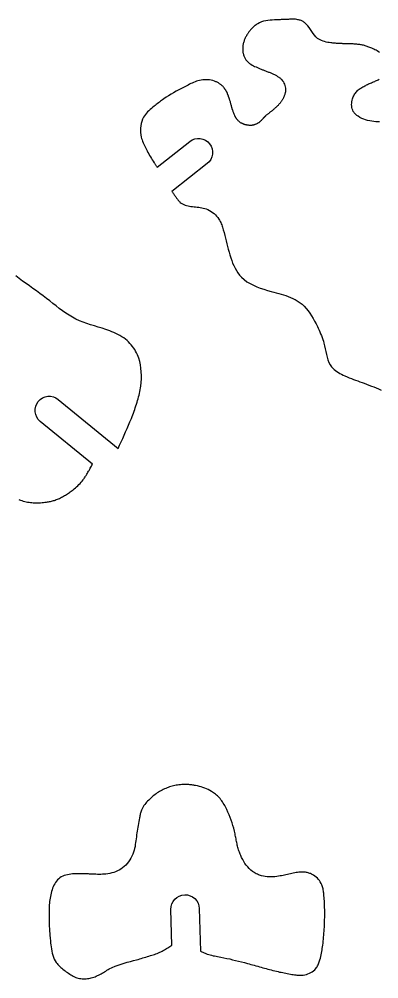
# Model space of a CAD drawing. Extents: x 0 to 940, y 0 to 559.
# Drawn here: x 621 to 697.2, y 6.2 to 209.4 of the extents above; entities that cross this region are included whole.
import ezdxf

# ---------------------------------------------------------------- set-up
doc = ezdxf.new("R2010")
doc.units = 0
doc.layers.add('CK_LEVEL_1', color=1, linetype='CONTINUOUS')

msp = doc.modelspace()

# ---------------------------------------------------------------- linework, layer by layer
at = {"layer": 'CK_LEVEL_1'}
for points in [[(697.3, 202.39), (697.09, 202.54), (696.86, 202.69), (696.62, 202.83), (696.37, 202.95), (696.12, 203.07), (695.86, 203.19), (695.67, 203.28), (695.47, 203.36), (695.28, 203.44), (695.09, 203.52), (694.89, 203.59), (694.7, 203.66), (694.51, 203.72), (694.31, 203.78), (694.12, 203.84), (693.92, 203.89), (693.73, 203.93), (693.54, 203.97), (693.34, 204.01), (693.14, 204.04), (692.95, 204.06), (692.75, 204.09), (692.55, 204.11), (692.35, 204.13), (692.15, 204.15), (691.96, 204.16), (691.76, 204.17), (691.56, 204.18), (691.37, 204.19), (691.17, 204.2), (690.97, 204.21), (690.77, 204.21), (690.58, 204.22), (690.38, 204.22), (690.18, 204.22), (689.98, 204.23), (689.79, 204.23), (689.59, 204.23), (689.39, 204.24), (689.19, 204.24), (688.99, 204.25), (688.8, 204.26), (688.6, 204.27), (688.4, 204.28), (688.21, 204.29), (688.01, 204.31), (687.81, 204.33), (687.62, 204.35), (687.42, 204.37), (687.22, 204.39), (687.02, 204.42), (686.68, 204.47), (686.35, 204.52), (686.02, 204.59), (685.69, 204.67), (685.37, 204.77), (685.06, 204.89), (684.76, 205.02), (684.48, 205.18), (684.22, 205.36), (683.87, 205.68), (683.56, 206.03), (683.27, 206.42), (682.99, 206.83), (682.72, 207.24), (682.44, 207.65), (682.14, 208.04), (681.82, 208.4), (681.45, 208.71), (681.31, 208.81), (681.16, 208.9), (681.01, 208.98), (680.86, 209.06), (680.7, 209.13), (680.53, 209.19), (680.37, 209.24), (680.2, 209.29), (680.03, 209.32), (679.78, 209.37), (679.53, 209.4), (679.28, 209.41), (679.03, 209.42), (678.78, 209.42), (678.52, 209.41), (678.27, 209.4), (678.02, 209.39), (677.77, 209.38), (677.52, 209.37), (677.27, 209.36), (677.02, 209.35), (676.78, 209.34), (676.53, 209.33), (676.28, 209.32), (676.03, 209.32), (675.79, 209.31), (675.53, 209.3), (675.07, 209.28), (674.61, 209.25), (674.14, 209.21), (673.68, 209.15), (673.23, 209.07), (672.78, 208.97), (672.35, 208.84), (671.93, 208.67), (671.53, 208.46), (671.36, 208.36), (671.19, 208.24), (671.02, 208.12), (670.86, 207.99), (670.71, 207.86), (670.56, 207.72), (670.41, 207.58), (670.26, 207.43), (670.12, 207.28), (670.03, 207.17), (669.93, 207.06), (669.84, 206.95), (669.75, 206.83), (669.66, 206.72), (669.57, 206.6), (669.49, 206.48), (669.4, 206.36), (669.33, 206.24), (669.23, 206.08), (669.14, 205.93), (669.06, 205.77), (668.97, 205.62), (668.9, 205.46), (668.82, 205.29), (668.75, 205.13), (668.69, 204.96), (668.63, 204.79), (668.57, 204.61), (668.52, 204.44), (668.47, 204.25), (668.43, 204.07), (668.4, 203.89), (668.37, 203.7), (668.35, 203.52), (668.34, 203.33), (668.34, 203.15), (668.34, 203.02), (668.35, 202.9), (668.36, 202.77), (668.37, 202.64), (668.39, 202.52), (668.41, 202.39), (668.44, 202.26), (668.47, 202.14), (668.5, 202.01), (668.54, 201.85), (668.6, 201.69), (668.65, 201.53), (668.72, 201.38), (668.78, 201.23), (668.86, 201.08), (668.94, 200.93), (669.03, 200.8), (669.13, 200.66), (669.33, 200.44), (669.55, 200.23), (669.79, 200.04), (670.04, 199.87), (670.32, 199.71), (670.6, 199.56), (670.88, 199.43), (671.17, 199.3), (671.46, 199.17), (671.62, 199.11), (671.77, 199.04), (671.92, 198.98), (672.07, 198.92), (672.23, 198.86), (672.38, 198.79), (672.53, 198.73), (672.68, 198.67), (672.83, 198.61), (673, 198.55), (673.16, 198.49), (673.32, 198.42), (673.49, 198.36), (673.65, 198.3), (673.82, 198.23), (673.98, 198.17), (674.14, 198.1), (674.31, 198.03), (674.46, 197.97), (674.61, 197.9), (674.76, 197.84), (674.9, 197.77), (675.05, 197.7), (675.2, 197.62), (675.34, 197.55), (675.49, 197.47), (675.63, 197.39), (675.75, 197.31), (675.87, 197.24), (675.99, 197.16), (676.1, 197.08), (676.21, 196.99), (676.32, 196.9), (676.43, 196.81), (676.53, 196.71), (676.63, 196.61), (676.8, 196.39), (676.96, 196.16), (677.09, 195.91), (677.21, 195.65), (677.3, 195.38), (677.36, 195.11), (677.41, 194.83), (677.43, 194.55), (677.42, 194.27), (677.41, 194.14), (677.39, 194), (677.36, 193.87), (677.33, 193.74), (677.3, 193.61), (677.26, 193.48), (677.21, 193.35), (677.16, 193.22), (677.11, 193.09), (677.06, 192.98), (677.01, 192.86), (676.96, 192.74), (676.9, 192.63), (676.84, 192.52), (676.77, 192.4), (676.71, 192.29), (676.64, 192.19), (676.57, 192.08), (676.5, 191.97), (676.42, 191.87), (676.34, 191.76), (676.26, 191.66), (676.18, 191.56), (676.09, 191.47), (676.01, 191.37), (675.92, 191.27), (675.83, 191.18), (675.74, 191.09), (675.65, 190.99), (675.55, 190.9), (675.46, 190.81), (675.36, 190.72), (675.26, 190.63), (675.16, 190.54), (675.07, 190.46), (674.97, 190.37), (674.87, 190.29), (674.77, 190.2), (674.67, 190.12), (674.57, 190.03), (674.46, 189.95), (674.36, 189.87), (674.26, 189.79), (674.15, 189.71), (674.05, 189.63), (673.95, 189.55), (673.85, 189.47), (673.74, 189.4), (673.64, 189.32), (673.54, 189.25), (673.44, 189.17), (673.34, 189.09), (673.25, 189), (673.15, 188.92), (673.12, 188.88), (673.08, 188.85), (673.05, 188.82), (673.01, 188.78), (672.98, 188.74), (672.94, 188.71), (672.91, 188.67), (672.88, 188.63), (672.84, 188.6), (672.81, 188.56), (672.77, 188.52), (672.74, 188.48), (672.7, 188.44), (672.67, 188.4), (672.63, 188.36), (672.6, 188.32), (672.56, 188.28), (672.52, 188.24), (672.49, 188.2), (672.45, 188.16), (672.41, 188.12), (672.38, 188.08), (672.34, 188.04), (672.3, 188.01), (672.27, 187.97), (672.23, 187.93), (672.19, 187.89), (672.15, 187.85), (672.11, 187.81), (672.08, 187.77), (672.04, 187.74), (672, 187.7), (671.96, 187.66), (671.92, 187.63), (671.87, 187.6), (671.83, 187.56), (671.75, 187.5), (671.67, 187.45), (671.58, 187.39), (671.49, 187.34), (671.4, 187.3), (671.31, 187.25), (671.21, 187.21), (671.12, 187.17), (671.02, 187.13), (670.97, 187.11), (670.93, 187.1), (670.88, 187.08), (670.83, 187.06), (670.78, 187.05), (670.73, 187.03), (670.68, 187.02), (670.63, 187), (670.58, 186.99), (670.47, 186.97), (670.36, 186.95), (670.25, 186.94), (670.14, 186.93), (670.03, 186.93), (669.91, 186.93), (669.8, 186.93), (669.69, 186.94), (669.57, 186.95), (669.46, 186.97), (669.35, 186.98), (669.23, 187), (669.12, 187.03), (669.01, 187.05), (668.9, 187.08), (668.79, 187.11), (668.68, 187.14), (668.57, 187.18), (668.53, 187.2), (668.48, 187.22), (668.43, 187.24), (668.38, 187.26), (668.33, 187.28), (668.28, 187.3), (668.24, 187.32), (668.19, 187.35), (668.14, 187.37), (668.03, 187.44), (667.91, 187.51), (667.8, 187.58), (667.7, 187.66), (667.6, 187.75), (667.5, 187.83), (667.4, 187.93), (667.31, 188.02), (667.22, 188.12), (667.16, 188.19), (667.11, 188.26), (667.06, 188.33), (667.01, 188.4), (666.96, 188.47), (666.92, 188.54), (666.87, 188.61), (666.83, 188.69), (666.79, 188.76), (666.71, 188.91), (666.65, 189.05), (666.58, 189.2), (666.52, 189.34), (666.47, 189.49), (666.41, 189.64), (666.36, 189.8), (666.31, 189.95), (666.26, 190.1), (666.23, 190.17), (666.2, 190.25), (666.18, 190.33), (666.15, 190.4), (666.12, 190.48), (666.1, 190.55), (666.07, 190.63), (666.05, 190.71), (666.03, 190.78), (665.98, 190.94), (665.94, 191.1), (665.89, 191.26), (665.85, 191.42), (665.81, 191.58), (665.77, 191.74), (665.73, 191.9), (665.69, 192.06), (665.64, 192.21), (665.61, 192.3), (665.58, 192.39), (665.56, 192.48), (665.53, 192.56), (665.5, 192.65), (665.47, 192.74), (665.43, 192.82), (665.4, 192.91), (665.37, 193), (665.35, 193.05), (665.33, 193.11), (665.31, 193.17), (665.29, 193.23), (665.27, 193.28), (665.25, 193.34), (665.23, 193.4), (665.21, 193.45), (665.19, 193.51), (665.16, 193.57), (665.14, 193.63), (665.12, 193.69), (665.1, 193.75), (665.08, 193.8), (665.05, 193.86), (665.03, 193.92), (665, 193.97), (664.97, 194.03), (664.94, 194.09), (664.9, 194.15), (664.86, 194.21), (664.82, 194.27), (664.78, 194.33), (664.74, 194.39), (664.7, 194.45), (664.66, 194.51), (664.62, 194.57), (664.59, 194.61), (664.56, 194.66), (664.53, 194.7), (664.5, 194.75), (664.46, 194.79), (664.43, 194.84), (664.4, 194.88), (664.37, 194.93), (664.34, 194.97), (664.26, 195.06), (664.19, 195.14), (664.11, 195.23), (664.02, 195.31), (663.94, 195.39), (663.85, 195.46), (663.76, 195.54), (663.67, 195.61), (663.57, 195.68), (663.45, 195.76), (663.32, 195.84), (663.19, 195.92), (663.06, 195.99), (662.93, 196.06), (662.79, 196.13), (662.65, 196.19), (662.51, 196.25), (662.37, 196.3), (662.03, 196.41), (661.69, 196.49), (661.33, 196.55), (660.98, 196.59), (660.62, 196.6), (660.25, 196.59), (659.9, 196.57), (659.54, 196.52), (659.19, 196.45), (658.87, 196.36), (658.56, 196.27), (658.25, 196.16), (657.95, 196.04), (657.65, 195.91), (657.36, 195.77), (657.06, 195.63), (656.77, 195.48), (656.48, 195.33), (655.92, 195.04), (655.36, 194.75), (654.81, 194.46), (654.26, 194.16), (653.71, 193.85), (653.18, 193.54), (652.65, 193.21), (652.12, 192.88), (651.61, 192.53), (651.38, 192.37), (651.16, 192.2), (650.93, 192.04), (650.71, 191.87), (650.48, 191.7), (650.26, 191.52), (650.04, 191.35), (649.82, 191.17), (649.6, 190.99), (649.31, 190.76), (649.02, 190.53), (648.74, 190.29), (648.47, 190.04), (648.21, 189.78), (647.96, 189.52), (647.73, 189.24), (647.52, 188.95), (647.33, 188.64), (647.12, 188.23), (646.95, 187.79), (646.83, 187.33), (646.74, 186.86), (646.69, 186.38), (646.68, 185.9), (646.71, 185.42), (646.76, 184.94), (646.86, 184.47), (646.94, 184.16), (647.03, 183.85), (647.14, 183.56), (647.26, 183.26), (647.38, 182.97), (647.51, 182.68), (647.65, 182.4), (647.8, 182.12), (647.94, 181.84), (648.11, 181.52), (648.28, 181.2), (648.46, 180.88), (648.63, 180.57), (648.81, 180.25), (649, 179.94), (649.18, 179.64), (649.38, 179.33), (649.57, 179.03), (649.64, 178.92), (649.72, 178.82), (649.79, 178.71), (649.86, 178.61), (649.93, 178.5), (650.01, 178.4), (650.08, 178.3), (650.16, 178.19), (650.23, 178.09), (657.13, 183.54, -0.414214), (661.34, 183.04, -0.414214), (660.85, 178.83), (653.36, 172.91), (653.36, 172.91), (653.46, 172.77), (653.56, 172.63), (653.66, 172.49), (653.76, 172.35), (653.86, 172.21), (653.97, 172.07), (654.07, 171.93), (654.17, 171.79), (654.27, 171.65), (654.35, 171.53), (654.44, 171.41), (654.53, 171.29), (654.62, 171.17), (654.71, 171.05), (654.8, 170.94), (654.9, 170.83), (655, 170.73), (655.11, 170.63), (655.34, 170.45), (655.6, 170.3), (655.87, 170.16), (656.16, 170.05), (656.45, 169.96), (656.76, 169.89), (657.07, 169.83), (657.39, 169.77), (657.7, 169.73), (658.04, 169.69), (658.38, 169.66), (658.71, 169.62), (659.04, 169.59), (659.36, 169.54), (659.68, 169.49), (660, 169.42), (660.31, 169.34), (660.62, 169.24), (660.97, 169.1), (661.32, 168.93), (661.65, 168.73), (661.97, 168.51), (662.28, 168.26), (662.57, 167.99), (662.83, 167.71), (663.08, 167.41), (663.3, 167.09), (663.44, 166.85), (663.57, 166.61), (663.69, 166.37), (663.8, 166.12), (663.9, 165.87), (663.99, 165.61), (664.08, 165.35), (664.16, 165.09), (664.24, 164.83), (664.4, 164.24), (664.56, 163.65), (664.7, 163.06), (664.85, 162.47), (664.99, 161.88), (665.13, 161.28), (665.29, 160.69), (665.45, 160.09), (665.62, 159.5), (665.8, 158.92), (666.01, 158.35), (666.22, 157.79), (666.47, 157.23), (666.73, 156.7), (667.02, 156.18), (667.34, 155.69), (667.7, 155.22), (668.08, 154.79), (668.64, 154.28), (669.25, 153.83), (669.91, 153.42), (670.6, 153.07), (671.33, 152.76), (672.07, 152.47), (672.84, 152.22), (673.61, 151.99), (674.38, 151.78), (674.91, 151.64), (675.44, 151.5), (675.97, 151.35), (676.48, 151.21), (677, 151.05), (677.51, 150.89), (678.01, 150.7), (678.5, 150.51), (678.99, 150.29), (679.22, 150.17), (679.45, 150.06), (679.67, 149.93), (679.89, 149.8), (680.1, 149.67), (680.31, 149.53), (680.52, 149.38), (680.72, 149.23), (680.92, 149.07), (681.39, 148.65), (681.82, 148.18), (682.23, 147.69), (682.6, 147.17), (682.95, 146.63), (683.28, 146.07), (683.59, 145.51), (683.88, 144.93), (684.16, 144.35), (684.35, 143.97), (684.52, 143.59), (684.7, 143.2), (684.86, 142.81), (685.02, 142.42), (685.17, 142.03), (685.31, 141.63), (685.43, 141.22), (685.55, 140.81), (685.69, 140.22), (685.82, 139.63), (685.94, 139.03), (686.07, 138.44), (686.22, 137.86), (686.39, 137.3), (686.6, 136.76), (686.86, 136.26), (687.18, 135.8), (687.42, 135.53), (687.69, 135.27), (687.98, 135.04), (688.29, 134.81), (688.62, 134.61), (688.95, 134.41), (689.3, 134.23), (689.66, 134.06), (690.01, 133.9), (690.47, 133.7), (690.92, 133.51), (691.37, 133.33), (691.82, 133.16), (692.27, 132.99), (692.73, 132.83), (693.18, 132.66), (693.63, 132.5), (694.08, 132.33), (694.59, 132.14), (695.1, 131.95), (695.62, 131.74), (696.13, 131.54), (696.64, 131.33), (697.15, 131.12), (697.66, 130.9)], [(620.89, 107.71), (621.09, 107.64), (621.29, 107.57), (621.58, 107.47), (621.87, 107.39), (622.17, 107.31), (622.47, 107.24), (622.77, 107.18), (623.08, 107.13), (623.38, 107.08), (623.69, 107.05), (623.99, 107.03), (624.3, 107.01), (624.61, 107.01), (624.92, 107.01), (625.23, 107.02), (625.54, 107.04), (625.85, 107.07), (626.16, 107.1), (626.46, 107.13), (626.77, 107.18), (626.98, 107.21), (627.19, 107.24), (627.4, 107.28), (627.61, 107.32), (627.82, 107.36), (628.03, 107.41), (628.23, 107.47), (628.44, 107.53), (628.64, 107.59), (628.86, 107.68), (629.08, 107.76), (629.3, 107.86), (629.52, 107.96), (629.74, 108.07), (629.95, 108.18), (630.16, 108.29), (630.37, 108.41), (630.58, 108.53), (630.79, 108.66), (631, 108.78), (631.21, 108.91), (631.41, 109.04), (631.62, 109.17), (631.82, 109.31), (632.02, 109.45), (632.21, 109.59), (632.41, 109.74), (632.67, 109.95), (632.92, 110.17), (633.17, 110.39), (633.41, 110.62), (633.65, 110.86), (633.88, 111.11), (634.1, 111.36), (634.31, 111.62), (634.52, 111.88), (634.63, 112.03), (634.74, 112.18), (634.84, 112.33), (634.94, 112.48), (635.05, 112.63), (635.15, 112.79), (635.25, 112.94), (635.34, 113.1), (635.44, 113.26), (635.56, 113.47), (635.69, 113.68), (635.81, 113.89), (635.93, 114.11), (636.05, 114.32), (636.17, 114.53), (636.29, 114.75), (636.41, 114.96), (636.53, 115.18), (625.46, 124.26), (625.46, 124.26, -0.414214), (625.04, 128.48, -0.414214), (629.27, 128.9), (641.95, 118.5), (642.27, 119.2), (642.6, 119.91), (642.92, 120.61), (643.24, 121.32), (643.55, 122.03), (643.86, 122.74), (644.17, 123.45), (644.47, 124.16), (644.76, 124.88), (644.9, 125.26), (645.05, 125.63), (645.19, 126.01), (645.33, 126.39), (645.46, 126.77), (645.6, 127.15), (645.72, 127.53), (645.85, 127.91), (645.96, 128.29), (646.08, 128.67), (646.18, 129.05), (646.28, 129.43), (646.38, 129.81), (646.46, 130.19), (646.55, 130.57), (646.62, 130.96), (646.69, 131.35), (646.74, 131.74), (646.83, 132.48), (646.88, 133.24), (646.89, 133.99), (646.87, 134.74), (646.8, 135.49), (646.69, 136.23), (646.52, 136.96), (646.31, 137.67), (646.04, 138.36), (645.86, 138.74), (645.67, 139.1), (645.46, 139.46), (645.23, 139.81), (644.99, 140.14), (644.73, 140.47), (644.46, 140.78), (644.18, 141.07), (643.87, 141.35), (643.51, 141.65), (643.14, 141.93), (642.74, 142.19), (642.34, 142.44), (641.92, 142.66), (641.5, 142.87), (641.06, 143.07), (640.62, 143.25), (640.18, 143.42), (639.37, 143.71), (638.56, 143.97), (637.74, 144.22), (636.93, 144.47), (636.12, 144.71), (635.32, 144.97), (634.53, 145.25), (633.75, 145.56), (632.99, 145.91), (632.26, 146.29), (631.55, 146.72), (630.85, 147.18), (630.16, 147.67), (629.49, 148.18), (628.82, 148.7), (628.15, 149.23), (627.48, 149.76), (626.81, 150.28), (626.09, 150.83), (625.36, 151.36), (624.63, 151.89), (623.9, 152.41), (623.17, 152.93), (622.44, 153.45), (621.72, 153.97), (621, 154.51), (620.29, 155.05)]]:
    msp.add_lwpolyline(points, format="xyb", dxfattribs=at)
msp.add_lwpolyline([(697.34, 187.68), (697.14, 187.69), (696.95, 187.69), (696.75, 187.7), (696.55, 187.71), (696.12, 187.75), (695.68, 187.8), (695.25, 187.88), (694.82, 187.98), (694.39, 188.1), (693.98, 188.25), (693.58, 188.42), (693.18, 188.63), (692.81, 188.86), (692.67, 188.96), (692.54, 189.06), (692.41, 189.16), (692.29, 189.27), (692.17, 189.38), (692.06, 189.5), (691.96, 189.62), (691.86, 189.75), (691.78, 189.89), (691.65, 190.15), (691.55, 190.43), (691.48, 190.72), (691.44, 191.02), (691.43, 191.33), (691.44, 191.64), (691.48, 191.95), (691.54, 192.26), (691.62, 192.56), (691.7, 192.78), (691.78, 193), (691.88, 193.2), (691.99, 193.41), (692.1, 193.6), (692.23, 193.79), (692.37, 193.96), (692.51, 194.13), (692.67, 194.29), (692.84, 194.45), (693.01, 194.59), (693.2, 194.73), (693.39, 194.85), (693.59, 194.98), (693.79, 195.09), (693.99, 195.2), (694.2, 195.31), (694.4, 195.41), (694.61, 195.51), (694.82, 195.61), (695.02, 195.71), (695.23, 195.8), (695.44, 195.89), (695.65, 195.98), (695.87, 196.08), (696.09, 196.17), (696.31, 196.26), (696.5, 196.34), (696.7, 196.43), (696.89, 196.51), (697.08, 196.6), (697.26, 196.7)], dxfattribs=at)
msp.add_lwpolyline([(653.36, 13.37), (653.15, 20.92, -0.414214), (656.06, 24.01, -0.414214), (659.15, 21.09), (659.4, 12.09), (659.56, 12.02), (659.72, 11.94), (659.88, 11.87), (660.04, 11.79), (660.2, 11.72), (660.36, 11.65), (660.52, 11.59), (660.68, 11.52), (660.84, 11.46), (661.15, 11.36), (661.46, 11.27), (661.77, 11.19), (662.09, 11.11), (662.4, 11.05), (662.72, 10.98), (663.04, 10.92), (663.36, 10.87), (663.68, 10.81), (664.32, 10.68), (664.96, 10.55), (665.59, 10.42), (666.22, 10.27), (666.84, 10.13), (667.47, 9.97), (668.1, 9.81), (668.72, 9.65), (669.34, 9.48), (669.71, 9.38), (670.07, 9.28), (670.43, 9.18), (670.8, 9.08), (671.16, 8.98), (671.52, 8.88), (671.89, 8.78), (672.25, 8.67), (672.61, 8.57), (672.97, 8.47), (673.33, 8.38), (673.69, 8.28), (674.05, 8.18), (674.41, 8.09), (674.76, 8), (675.12, 7.91), (675.48, 7.82), (675.84, 7.74), (676.17, 7.66), (676.49, 7.59), (676.82, 7.53), (677.14, 7.46), (677.47, 7.39), (677.8, 7.33), (678.12, 7.27), (678.45, 7.21), (678.78, 7.16), (679.04, 7.11), (679.31, 7.07), (679.57, 7.03), (679.83, 7), (680.1, 6.98), (680.36, 6.97), (680.63, 6.97), (680.9, 6.98), (681.16, 7.01), (681.5, 7.06), (681.83, 7.15), (682.16, 7.25), (682.48, 7.39), (682.79, 7.54), (683.08, 7.72), (683.35, 7.93), (683.6, 8.15), (683.82, 8.4), (683.96, 8.58), (684.09, 8.77), (684.2, 8.97), (684.3, 9.17), (684.4, 9.38), (684.48, 9.59), (684.56, 9.81), (684.63, 10.03), (684.7, 10.25), (684.8, 10.59), (684.88, 10.94), (684.96, 11.28), (685.03, 11.63), (685.1, 11.97), (685.16, 12.32), (685.21, 12.67), (685.26, 13.01), (685.31, 13.36), (685.36, 13.78), (685.41, 14.2), (685.45, 14.61), (685.49, 15.03), (685.53, 15.45), (685.56, 15.87), (685.59, 16.29), (685.62, 16.7), (685.65, 17.12), (685.67, 17.55), (685.69, 17.97), (685.7, 18.39), (685.71, 18.81), (685.72, 19.23), (685.73, 19.65), (685.73, 20.07), (685.73, 20.5), (685.72, 20.92), (685.71, 21.27), (685.7, 21.63), (685.69, 21.99), (685.67, 22.34), (685.65, 22.7), (685.63, 23.05), (685.6, 23.41), (685.57, 23.77), (685.53, 24.12), (685.51, 24.35), (685.48, 24.58), (685.45, 24.81), (685.41, 25.04), (685.36, 25.26), (685.31, 25.48), (685.25, 25.7), (685.17, 25.92), (685.09, 26.13), (684.95, 26.43), (684.78, 26.73), (684.6, 27.01), (684.39, 27.27), (684.16, 27.52), (683.91, 27.75), (683.65, 27.97), (683.37, 28.16), (683.08, 28.33), (682.91, 28.41), (682.74, 28.49), (682.56, 28.55), (682.38, 28.61), (682.21, 28.66), (682.02, 28.71), (681.84, 28.75), (681.66, 28.78), (681.47, 28.8), (681.17, 28.82), (680.87, 28.83), (680.57, 28.82), (680.27, 28.79), (679.97, 28.76), (679.67, 28.71), (679.37, 28.66), (679.07, 28.6), (678.77, 28.54), (678.46, 28.47), (678.15, 28.4), (677.83, 28.33), (677.52, 28.25), (677.21, 28.18), (676.9, 28.12), (676.58, 28.05), (676.27, 27.99), (675.95, 27.94), (675.55, 27.89), (675.15, 27.84), (674.74, 27.81), (674.34, 27.8), (673.94, 27.8), (673.53, 27.83), (673.13, 27.87), (672.74, 27.94), (672.35, 28.03), (672.12, 28.1), (671.89, 28.18), (671.67, 28.26), (671.45, 28.36), (671.23, 28.46), (671.02, 28.57), (670.82, 28.7), (670.62, 28.82), (670.42, 28.96), (670.06, 29.25), (669.72, 29.57), (669.4, 29.92), (669.1, 30.28), (668.83, 30.67), (668.57, 31.07), (668.34, 31.48), (668.12, 31.91), (667.93, 32.34), (667.83, 32.58), (667.73, 32.82), (667.64, 33.06), (667.56, 33.3), (667.48, 33.55), (667.4, 33.79), (667.33, 34.04), (667.26, 34.29), (667.2, 34.54), (667.14, 34.8), (667.09, 35.06), (667.03, 35.32), (666.98, 35.58), (666.93, 35.85), (666.88, 36.11), (666.83, 36.37), (666.78, 36.64), (666.72, 36.9), (666.59, 37.49), (666.44, 38.09), (666.27, 38.67), (666.09, 39.26), (665.89, 39.83), (665.68, 40.41), (665.45, 40.97), (665.21, 41.54), (664.95, 42.09), (664.82, 42.36), (664.68, 42.63), (664.54, 42.9), (664.39, 43.16), (664.24, 43.42), (664.08, 43.67), (663.91, 43.92), (663.73, 44.15), (663.54, 44.39), (663.37, 44.58), (663.19, 44.77), (663, 44.96), (662.8, 45.13), (662.6, 45.3), (662.4, 45.46), (662.18, 45.62), (661.97, 45.77), (661.74, 45.91), (661.4, 46.11), (661.04, 46.29), (660.68, 46.45), (660.31, 46.6), (659.93, 46.74), (659.55, 46.86), (659.16, 46.97), (658.77, 47.06), (658.38, 47.14), (658.17, 47.18), (657.96, 47.22), (657.75, 47.25), (657.54, 47.27), (657.33, 47.3), (657.12, 47.32), (656.91, 47.34), (656.7, 47.35), (656.49, 47.36), (656.4, 47.36), (656.32, 47.36), (656.23, 47.36), (656.15, 47.36), (656.06, 47.36), (655.98, 47.36), (655.89, 47.36), (655.8, 47.36), (655.72, 47.36), (655.43, 47.34), (655.14, 47.32), (654.85, 47.29), (654.56, 47.25), (654.27, 47.2), (653.99, 47.15), (653.7, 47.09), (653.42, 47.02), (653.14, 46.94), (652.86, 46.85), (652.59, 46.76), (652.31, 46.66), (652.04, 46.55), (651.78, 46.44), (651.51, 46.32), (651.26, 46.19), (651, 46.05), (650.75, 45.91), (650.5, 45.75), (650.26, 45.59), (650.02, 45.42), (649.78, 45.25), (649.55, 45.07), (649.32, 44.88), (649.1, 44.69), (648.88, 44.49), (648.66, 44.28), (648.43, 44.07), (648.21, 43.85), (648, 43.62), (647.79, 43.38), (647.6, 43.14), (647.41, 42.89), (647.25, 42.63), (647.1, 42.37), (646.96, 42.09), (646.89, 41.9), (646.82, 41.71), (646.76, 41.52), (646.7, 41.32), (646.65, 41.12), (646.61, 40.92), (646.57, 40.72), (646.53, 40.51), (646.49, 40.31), (646.41, 39.91), (646.34, 39.5), (646.26, 39.1), (646.19, 38.7), (646.12, 38.3), (646.05, 37.9), (645.99, 37.5), (645.93, 37.1), (645.87, 36.69), (645.82, 36.28), (645.77, 35.87), (645.72, 35.46), (645.66, 35.05), (645.6, 34.65), (645.53, 34.24), (645.44, 33.83), (645.34, 33.43), (645.21, 33.04), (645.06, 32.61), (644.87, 32.18), (644.66, 31.77), (644.42, 31.38), (644.16, 31), (643.88, 30.64), (643.57, 30.3), (643.24, 29.98), (642.88, 29.7), (642.54, 29.46), (642.18, 29.25), (641.8, 29.06), (641.42, 28.9), (641.02, 28.76), (640.61, 28.64), (640.2, 28.54), (639.79, 28.47), (639.37, 28.41), (639.01, 28.37), (638.65, 28.35), (638.29, 28.34), (637.93, 28.34), (637.57, 28.34), (637.21, 28.35), (636.84, 28.37), (636.48, 28.39), (636.12, 28.4), (635.91, 28.41), (635.69, 28.42), (635.47, 28.43), (635.25, 28.44), (635.04, 28.45), (634.82, 28.46), (634.6, 28.47), (634.39, 28.47), (634.17, 28.48), (633.96, 28.48), (633.75, 28.48), (633.54, 28.48), (633.33, 28.48), (633.12, 28.48), (632.9, 28.47), (632.69, 28.46), (632.48, 28.44), (632.26, 28.42), (631.91, 28.38), (631.56, 28.33), (631.22, 28.25), (630.87, 28.17), (630.54, 28.06), (630.22, 27.93), (629.91, 27.78), (629.63, 27.6), (629.36, 27.4), (629.12, 27.17), (628.9, 26.92), (628.7, 26.64), (628.52, 26.35), (628.36, 26.04), (628.21, 25.72), (628.08, 25.4), (627.97, 25.06), (627.87, 24.73), (627.77, 24.37), (627.69, 24.01), (627.61, 23.65), (627.55, 23.29), (627.5, 22.94), (627.45, 22.58), (627.41, 22.22), (627.38, 21.86), (627.36, 21.5), (627.33, 20.92), (627.31, 20.33), (627.31, 19.74), (627.31, 19.15), (627.32, 18.56), (627.34, 17.97), (627.37, 17.38), (627.4, 16.79), (627.44, 16.21), (627.46, 15.9), (627.49, 15.59), (627.51, 15.29), (627.54, 14.98), (627.57, 14.67), (627.6, 14.37), (627.63, 14.06), (627.66, 13.75), (627.7, 13.43), (627.76, 12.99), (627.83, 12.54), (627.91, 12.1), (628.01, 11.66), (628.12, 11.23), (628.26, 10.81), (628.43, 10.41), (628.62, 10.03), (628.85, 9.67), (629.02, 9.44), (629.2, 9.23), (629.4, 9.02), (629.61, 8.82), (629.82, 8.63), (630.04, 8.45), (630.27, 8.26), (630.5, 8.08), (630.73, 7.91), (630.97, 7.73), (631.21, 7.55), (631.45, 7.38), (631.7, 7.21), (631.94, 7.05), (632.19, 6.9), (632.45, 6.76), (632.71, 6.64), (632.98, 6.53), (633.24, 6.44), (633.51, 6.37), (633.78, 6.31), (634.05, 6.27), (634.33, 6.24), (634.61, 6.22), (634.89, 6.22), (635.17, 6.23), (635.45, 6.25), (635.72, 6.29), (636, 6.34), (636.27, 6.41), (636.54, 6.48), (636.81, 6.57), (637.07, 6.67), (637.33, 6.77), (637.58, 6.89), (637.83, 7.01), (638.09, 7.14), (638.34, 7.28), (638.59, 7.43), (638.84, 7.58), (639.08, 7.72), (639.33, 7.87), (639.57, 8.02), (639.82, 8.16), (640.07, 8.3), (640.68, 8.6), (641.3, 8.87), (641.93, 9.11), (642.58, 9.33), (643.23, 9.53), (643.89, 9.72), (644.55, 9.9), (645.21, 10.07), (645.87, 10.25), (646.2, 10.34), (646.53, 10.44), (646.85, 10.53), (647.18, 10.63), (647.5, 10.72), (647.82, 10.82), (648.15, 10.92), (648.47, 11.02), (648.79, 11.13), (649.08, 11.22), (649.36, 11.31), (649.64, 11.4), (649.93, 11.5), (650.21, 11.6), (650.48, 11.71), (650.76, 11.83), (651.03, 11.95), (651.29, 12.08), (651.53, 12.2), (651.77, 12.33), (652, 12.47), (652.23, 12.61), (652.46, 12.76), (652.69, 12.91), (652.91, 13.06), (653.14, 13.21), (653.36, 13.37)], format="xyb", close=True, dxfattribs=at)

doc.saveas('drawing.dxf')
